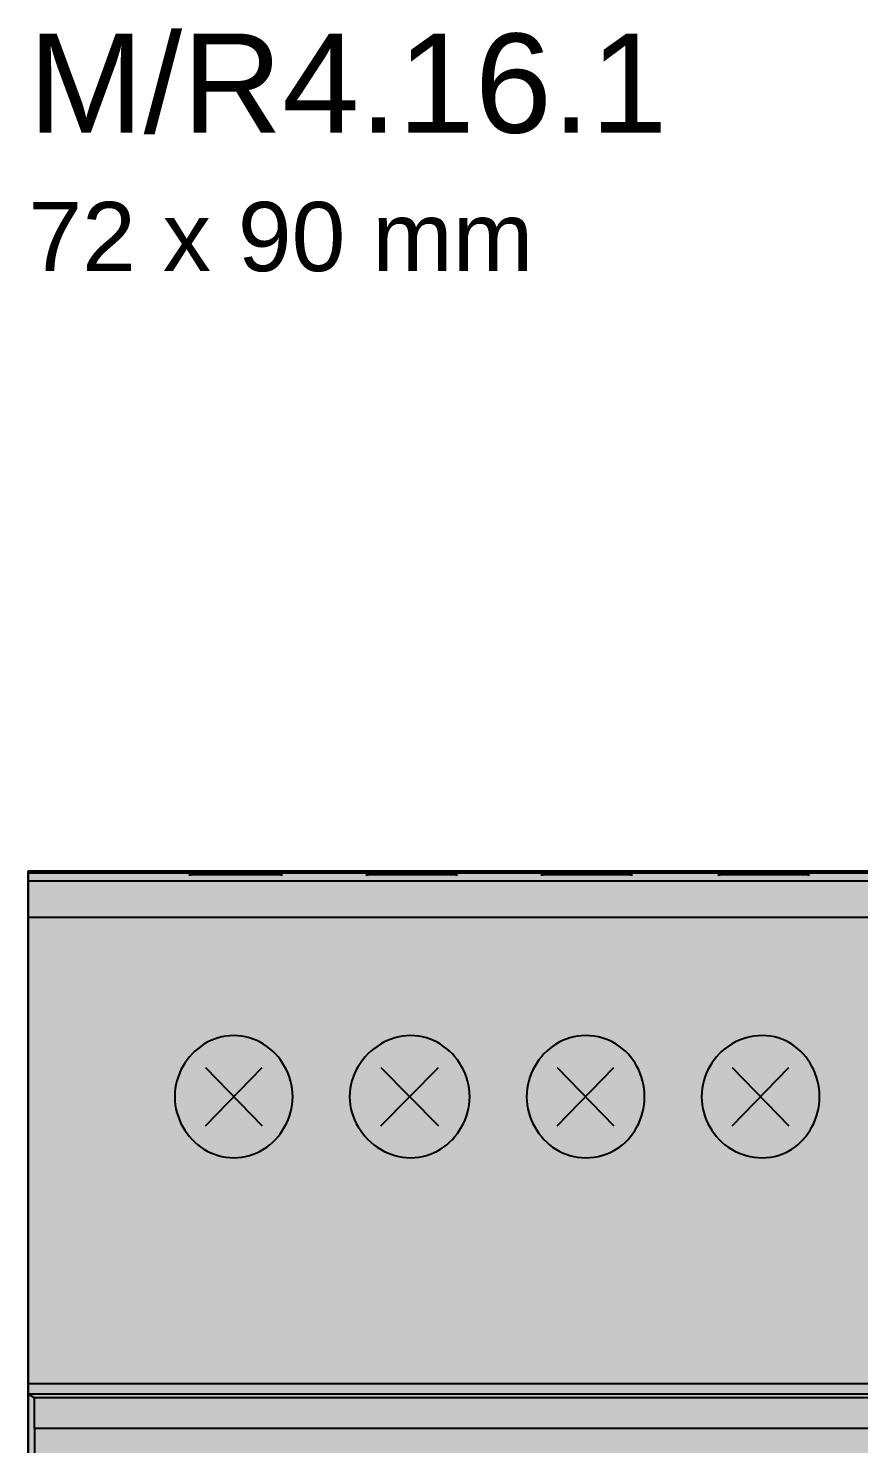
# Model space of a CAD drawing. Header units: millimetres. Extents: x 0 to 966, y -664 to 90.
# Drawn here: x 250 to 286, y -194.8 to -133.5 of the extents above; entities that cross this region are included whole.
import ezdxf

# ---------------------------------------------------------------- set-up
doc = ezdxf.new("R2010")
doc.units = ezdxf.units.MM
for name, color, linetype in [('HDL_BODY', 7, 'Continuous'), ('HDL_COLOUR', 7, 'Continuous'), ('HDL_DETAIL', 7, 'Continuous'), ('HDL_PRINT', 7, 'Continuous')]:
    doc.layers.add(name, color=color, linetype=linetype)
doc.styles.add('HDL_ARIAL', font='arial.ttf')

# ---------------------------------------------------------------- blocks, each defined once
blk = doc.blocks.new('M_R8.10.1_FRONT')
at = {"layer": 'HDL_BODY', "true_color": 0x202126}
blk.add_hatch(color=250, dxfattribs=at).paths.add_polyline_path([(0, 0), (144, 0), (144, 90), (0, 90)])
at = {"layer": 'HDL_BODY', "true_color": 0x2a2a30}
blk.add_hatch(color=250, dxfattribs=at).paths.add_polyline_path([(0.4, 20.52), (143.6, 20.52), (143.6, 68.31), (0.4, 68.31)])
at = {"layer": 'HDL_COLOUR', "true_color": 0x1a332c}
for points in [[(11.463, 80.207), (11.457, 80.383), (11.44, 80.556), (11.411, 80.726), (11.372, 80.894), (11.322, 81.057), (11.262, 81.217), (11.192, 81.371), (11.114, 81.521), (11.026, 81.665), (10.93, 81.804), (10.826, 81.936), (10.714, 82.06), (10.594, 82.178), (10.468, 82.288), (10.335, 82.389), (10.196, 82.482), (10.051, 82.566), (9.901, 82.64), (9.745, 82.704), (9.585, 82.757), (9.421, 82.799), (9.252, 82.83), (9.081, 82.849), (8.906, 82.855), (8.731, 82.849), (8.559, 82.83), (8.391, 82.799), (8.226, 82.757), (8.066, 82.704), (7.911, 82.64), (7.761, 82.566), (7.616, 82.482), (7.477, 82.389), (7.344, 82.288), (7.217, 82.178), (7.098, 82.06), (6.986, 81.936), (6.882, 81.804), (6.786, 81.665), (6.698, 81.521), (6.619, 81.371), (6.55, 81.217), (6.49, 81.057), (6.44, 80.894), (6.401, 80.726), (6.372, 80.556), (6.354, 80.383), (6.349, 80.207), (6.354, 80.032), (6.372, 79.859), (6.401, 79.688), (6.44, 79.521), (6.49, 79.358), (6.55, 79.198), (6.619, 79.043), (6.698, 78.894), (6.786, 78.749), (6.882, 78.611), (6.986, 78.479), (7.098, 78.354), (7.217, 78.237), (7.344, 78.127), (7.477, 78.026), (7.616, 77.933), (7.761, 77.849), (7.911, 77.775), (8.066, 77.711), (8.226, 77.658), (8.391, 77.616), (8.559, 77.585), (8.731, 77.566), (8.906, 77.56), (9.081, 77.566), (9.252, 77.585), (9.421, 77.616), (9.585, 77.658), (9.745, 77.711), (9.901, 77.775), (10.051, 77.849), (10.196, 77.933), (10.335, 78.026), (10.468, 78.127), (10.594, 78.237), (10.714, 78.354), (10.826, 78.479), (10.93, 78.611), (11.026, 78.749), (11.114, 78.894), (11.192, 79.043), (11.262, 79.198), (11.322, 79.358), (11.372, 79.521), (11.411, 79.688), (11.44, 79.859), (11.457, 80.032), (11.463, 80.207)], [(19.135, 80.207), (19.129, 80.383), (19.112, 80.556), (19.083, 80.726), (19.044, 80.894), (18.994, 81.057), (18.934, 81.217), (18.864, 81.371), (18.786, 81.521), (18.698, 81.665), (18.602, 81.804), (18.497, 81.936), (18.385, 82.06), (18.266, 82.178), (18.14, 82.288), (18.007, 82.389), (17.868, 82.482), (17.723, 82.566), (17.572, 82.64), (17.417, 82.704), (17.257, 82.757), (17.093, 82.799), (16.924, 82.83), (16.753, 82.849), (16.578, 82.855), (16.402, 82.849), (16.229, 82.83), (16.059, 82.799), (15.892, 82.757), (15.728, 82.704), (15.569, 82.64), (15.414, 82.566), (15.265, 82.482), (15.12, 82.389), (14.982, 82.288), (14.851, 82.178), (14.726, 82.06), (14.608, 81.936), (14.499, 81.804), (14.397, 81.665), (14.304, 81.521), (14.221, 81.371), (14.147, 81.217), (14.083, 81.057), (14.03, 80.894), (13.988, 80.726), (13.957, 80.556), (13.938, 80.383), (13.932, 80.207), (13.938, 80.032), (13.957, 79.859), (13.988, 79.688), (14.03, 79.521), (14.083, 79.358), (14.147, 79.198), (14.221, 79.043), (14.304, 78.894), (14.397, 78.749), (14.499, 78.611), (14.608, 78.479), (14.726, 78.354), (14.851, 78.237), (14.982, 78.127), (15.12, 78.026), (15.265, 77.933), (15.414, 77.849), (15.569, 77.775), (15.728, 77.711), (15.892, 77.658), (16.059, 77.616), (16.229, 77.585), (16.402, 77.566), (16.578, 77.56), (16.753, 77.566), (16.924, 77.585), (17.093, 77.616), (17.257, 77.658), (17.417, 77.711), (17.572, 77.775), (17.723, 77.849), (17.868, 77.933), (18.007, 78.026), (18.14, 78.127), (18.266, 78.237), (18.385, 78.354), (18.497, 78.479), (18.602, 78.611), (18.698, 78.749), (18.786, 78.894), (18.864, 79.043), (18.934, 79.198), (18.994, 79.358), (19.044, 79.521), (19.083, 79.688), (19.112, 79.859), (19.129, 80.032), (19.135, 80.207)], [(26.719, 80.207), (26.713, 80.383), (26.697, 80.556), (26.67, 80.726), (26.633, 80.894), (26.586, 81.057), (26.53, 81.217), (26.464, 81.371), (26.389, 81.521), (26.305, 81.665), (26.212, 81.804), (26.111, 81.936), (26.002, 82.06), (25.885, 82.178), (25.761, 82.288), (25.629, 82.389), (25.49, 82.482), (25.345, 82.566), (25.193, 82.64), (25.035, 82.704), (24.871, 82.757), (24.701, 82.799), (24.526, 82.83), (24.346, 82.849), (24.161, 82.855), (23.986, 82.849), (23.814, 82.83), (23.646, 82.799), (23.482, 82.757), (23.322, 82.704), (23.166, 82.64), (23.016, 82.566), (22.871, 82.482), (22.732, 82.389), (22.599, 82.288), (22.473, 82.178), (22.354, 82.06), (22.242, 81.936), (22.137, 81.804), (22.041, 81.665), (21.954, 81.521), (21.875, 81.371), (21.805, 81.217), (21.745, 81.057), (21.695, 80.894), (21.656, 80.726), (21.627, 80.556), (21.61, 80.383), (21.604, 80.207), (21.61, 80.032), (21.627, 79.859), (21.656, 79.688), (21.695, 79.521), (21.745, 79.358), (21.805, 79.198), (21.875, 79.043), (21.954, 78.894), (22.041, 78.749), (22.137, 78.611), (22.242, 78.479), (22.354, 78.354), (22.473, 78.237), (22.599, 78.127), (22.732, 78.026), (22.871, 77.933), (23.016, 77.849), (23.166, 77.775), (23.322, 77.711), (23.482, 77.658), (23.646, 77.616), (23.814, 77.585), (23.986, 77.566), (24.161, 77.56), (24.346, 77.566), (24.526, 77.585), (24.701, 77.616), (24.871, 77.658), (25.035, 77.711), (25.193, 77.775), (25.345, 77.849), (25.49, 77.933), (25.629, 78.026), (25.761, 78.127), (25.885, 78.237), (26.002, 78.354), (26.111, 78.479), (26.212, 78.611), (26.305, 78.749), (26.389, 78.894), (26.464, 79.043), (26.53, 79.198), (26.586, 79.358), (26.633, 79.521), (26.67, 79.688), (26.697, 79.859), (26.713, 80.032), (26.719, 80.207)], [(34.301, 80.207), (34.296, 80.383), (34.28, 80.556), (34.253, 80.726), (34.216, 80.894), (34.17, 81.057), (34.114, 81.217), (34.049, 81.371), (33.975, 81.521), (33.893, 81.665), (33.802, 81.804), (33.703, 81.936), (33.597, 82.06), (33.483, 82.178), (33.362, 82.288), (33.235, 82.389), (33.101, 82.482), (32.961, 82.566), (32.815, 82.64), (32.663, 82.704), (32.507, 82.757), (32.345, 82.799), (32.179, 82.83), (32.008, 82.849), (31.834, 82.855), (31.648, 82.849), (31.467, 82.83), (31.29, 82.799), (31.117, 82.757), (30.95, 82.704), (30.788, 82.64), (30.632, 82.566), (30.481, 82.482), (30.338, 82.389), (30.201, 82.288), (30.071, 82.178), (29.949, 82.06), (29.834, 81.936), (29.728, 81.804), (29.63, 81.665), (29.541, 81.521), (29.461, 81.371), (29.391, 81.217), (29.33, 81.057), (29.28, 80.894), (29.24, 80.726), (29.212, 80.556), (29.194, 80.383), (29.188, 80.207), (29.194, 80.032), (29.212, 79.859), (29.24, 79.688), (29.28, 79.521), (29.33, 79.358), (29.391, 79.198), (29.461, 79.043), (29.541, 78.894), (29.63, 78.749), (29.728, 78.611), (29.834, 78.479), (29.949, 78.354), (30.071, 78.237), (30.201, 78.127), (30.338, 78.026), (30.481, 77.933), (30.632, 77.849), (30.788, 77.775), (30.95, 77.711), (31.117, 77.658), (31.29, 77.616), (31.467, 77.585), (31.648, 77.566), (31.834, 77.56), (32.008, 77.566), (32.179, 77.585), (32.345, 77.616), (32.507, 77.658), (32.663, 77.711), (32.815, 77.775), (32.961, 77.849), (33.101, 77.933), (33.235, 78.026), (33.362, 78.127), (33.483, 78.237), (33.597, 78.354), (33.703, 78.479), (33.802, 78.611), (33.893, 78.749), (33.975, 78.894), (34.049, 79.043), (34.114, 79.198), (34.17, 79.358), (34.216, 79.521), (34.253, 79.688), (34.28, 79.859), (34.296, 80.032), (34.301, 80.207)]]:
    blk.add_hatch(color=250, dxfattribs=at).paths.add_polyline_path(points)
at = {"layer": 'HDL_COLOUR', "true_color": 0x9ea4a8}
for points in [[(10.696, 80.207), (10.681, 80.449), (10.635, 80.687), (10.56, 80.917), (10.456, 81.134), (10.326, 81.336), (10.172, 81.518), (9.996, 81.678), (9.801, 81.812), (9.591, 81.92), (9.369, 81.997), (9.139, 82.045), (8.906, 82.061), (8.672, 82.045), (8.443, 81.997), (8.221, 81.92), (8.011, 81.812), (7.816, 81.678), (7.64, 81.518), (7.486, 81.336), (7.356, 81.134), (7.252, 80.917), (7.177, 80.687), (7.131, 80.449), (7.116, 80.207), (7.131, 79.966), (7.177, 79.728), (7.252, 79.498), (7.356, 79.281), (7.486, 79.079), (7.64, 78.897), (7.816, 78.737), (8.011, 78.603), (8.221, 78.495), (8.443, 78.417), (8.672, 78.37), (8.906, 78.354), (9.139, 78.37), (9.369, 78.417), (9.591, 78.495), (9.801, 78.603), (9.996, 78.737), (10.172, 78.897), (10.326, 79.079), (10.456, 79.281), (10.56, 79.498), (10.635, 79.728), (10.681, 79.966)], [(18.355, 80.207), (18.339, 80.449), (18.293, 80.687), (18.216, 80.917), (18.111, 81.134), (17.978, 81.336), (17.821, 81.518), (17.642, 81.678), (17.444, 81.812), (17.23, 81.92), (17.005, 81.997), (16.771, 82.045), (16.534, 82.061), (16.296, 82.045), (16.062, 81.997), (15.837, 81.92), (15.623, 81.812), (15.425, 81.678), (15.246, 81.518), (15.089, 81.336), (14.957, 81.134), (14.851, 80.917), (14.775, 80.687), (14.728, 80.449), (14.713, 80.207), (14.728, 79.966), (14.775, 79.728), (14.851, 79.498), (14.957, 79.281), (15.089, 79.079), (15.246, 78.897), (15.425, 78.737), (15.623, 78.603), (15.837, 78.495), (16.062, 78.417), (16.296, 78.37), (16.534, 78.354), (16.771, 78.37), (17.005, 78.417), (17.23, 78.495), (17.444, 78.603), (17.642, 78.737), (17.821, 78.897), (17.978, 79.079), (18.111, 79.281), (18.216, 79.498), (18.293, 79.728), (18.339, 79.966)], [(25.951, 80.207), (25.936, 80.449), (25.89, 80.687), (25.815, 80.917), (25.712, 81.134), (25.581, 81.336), (25.427, 81.518), (25.251, 81.678), (25.056, 81.812), (24.846, 81.92), (24.625, 81.997), (24.395, 82.045), (24.161, 82.061), (23.928, 82.045), (23.698, 81.997), (23.476, 81.92), (23.266, 81.812), (23.072, 81.678), (22.896, 81.518), (22.741, 81.336), (22.611, 81.134), (22.507, 80.917), (22.432, 80.687), (22.387, 80.449), (22.371, 80.207), (22.387, 79.966), (22.432, 79.728), (22.507, 79.498), (22.611, 79.281), (22.741, 79.079), (22.896, 78.897), (23.072, 78.737), (23.266, 78.603), (23.476, 78.495), (23.698, 78.417), (23.928, 78.37), (24.161, 78.354), (24.395, 78.37), (24.625, 78.417), (24.846, 78.495), (25.056, 78.603), (25.251, 78.737), (25.427, 78.897), (25.581, 79.079), (25.712, 79.281), (25.815, 79.498), (25.89, 79.728), (25.936, 79.966)], [(33.534, 80.207), (33.519, 80.449), (33.473, 80.687), (33.398, 80.917), (33.295, 81.134), (33.164, 81.336), (33.01, 81.518), (32.834, 81.678), (32.639, 81.812), (32.43, 81.92), (32.208, 81.997), (31.978, 82.045), (31.745, 82.061), (31.511, 82.045), (31.282, 81.997), (31.06, 81.92), (30.85, 81.812), (30.655, 81.678), (30.479, 81.518), (30.325, 81.336), (30.195, 81.134), (30.091, 80.917), (30.016, 80.687), (29.97, 80.449), (29.955, 80.207), (29.97, 79.966), (30.016, 79.728), (30.091, 79.498), (30.195, 79.281), (30.325, 79.079), (30.479, 78.897), (30.655, 78.737), (30.85, 78.603), (31.06, 78.495), (31.282, 78.417), (31.511, 78.37), (31.745, 78.354), (31.978, 78.37), (32.208, 78.417), (32.43, 78.495), (32.639, 78.603), (32.834, 78.737), (33.01, 78.897), (33.164, 79.079), (33.295, 79.281), (33.398, 79.498), (33.473, 79.728), (33.519, 79.966)]]:
    blk.add_hatch(color=253, dxfattribs=at).paths.add_polyline_path(points)
at = {"layer": 'HDL_PRINT', "true_color": 0xdee1e9}
for points in [[(13.492, 84.24), (10.846, 85.386), (10.934, 85.368), (8.906, 85.368), (9.126, 85.589), (9.126, 82.855), (8.685, 82.855), (8.685, 85.589), (8.906, 85.809), (10.934, 85.809), (11.021, 85.791), (13.667, 84.645), (13.492, 84.24)], [(14.197, 85.809), (16.578, 85.809), (16.798, 85.589), (16.798, 82.855), (16.357, 82.855), (16.357, 85.589), (16.578, 85.368), (14.197, 85.368), (14.197, 85.809)], [(28.75, 84.24), (26.016, 85.386), (26.101, 85.368), (24.161, 85.368), (24.382, 85.589), (24.382, 82.855), (23.941, 82.855), (23.941, 85.589), (24.161, 85.809), (26.101, 85.809), (26.186, 85.791), (28.92, 84.645), (28.75, 84.24)], [(29.453, 85.809), (31.834, 85.809), (32.054, 85.589), (32.054, 82.855), (31.614, 82.855), (31.614, 85.589), (31.834, 85.368), (29.453, 85.368), (29.453, 85.809)], [(23.544, 75.178), (23.808, 75.178), (23.897, 75.088), (23.941, 75.051), (23.982, 75.025), (24.018, 75.01), (24.047, 75.002), (24.066, 74.999), (24.073, 74.999), (24.111, 74.999), (24.149, 75.001), (24.186, 75.006), (24.224, 75.016), (24.262, 75.032), (24.3, 75.055), (24.338, 75.088), (24.344, 75.126), (24.36, 75.154), (24.382, 75.177), (24.403, 75.2), (24.419, 75.227), (24.426, 75.264), (24.421, 75.302), (24.408, 75.341), (24.391, 75.379), (24.372, 75.417), (24.355, 75.454), (24.343, 75.492), (24.338, 75.529), (24.294, 75.536), (24.253, 75.552), (24.216, 75.574), (24.187, 75.595), (24.168, 75.612), (24.161, 75.618), (24.118, 75.618), (24.076, 75.615), (24.04, 75.607), (24.011, 75.592), (23.992, 75.567), (23.985, 75.529), (23.985, 75.883), (24.023, 75.884), (24.06, 75.885), (24.098, 75.89), (24.136, 75.9), (24.174, 75.915), (24.212, 75.938), (24.25, 75.97), (24.256, 75.977), (24.272, 75.996), (24.294, 76.026), (24.315, 76.062), (24.331, 76.104), (24.338, 76.148), (24.337, 76.191), (24.334, 76.232), (24.327, 76.269), (24.312, 76.298), (24.287, 76.317), (24.25, 76.324), (24.243, 76.362), (24.223, 76.387), (24.194, 76.402), (24.158, 76.41), (24.117, 76.413), (24.073, 76.414), (24.036, 76.407), (24.008, 76.39), (23.985, 76.369), (23.962, 76.347), (23.934, 76.331), (23.897, 76.324), (23.89, 76.286), (23.874, 76.258), (23.853, 76.235), (23.831, 76.213), (23.815, 76.185), (23.808, 76.148), (23.544, 76.148), (23.549, 76.219), (23.561, 76.28), (23.579, 76.333), (23.598, 76.381), (23.615, 76.423), (23.627, 76.462), (23.632, 76.5), (23.67, 76.538), (23.698, 76.566), (23.72, 76.589), (23.743, 76.611), (23.771, 76.639), (23.808, 76.676), (23.846, 76.681), (23.884, 76.693), (23.922, 76.711), (23.96, 76.73), (23.998, 76.747), (24.035, 76.76), (24.073, 76.765), (24.155, 76.762), (24.226, 76.752), (24.289, 76.735), (24.345, 76.712), (24.396, 76.683), (24.445, 76.647), (24.495, 76.604), (24.546, 76.555), (24.602, 76.5), (24.635, 76.462), (24.658, 76.423), (24.674, 76.381), (24.683, 76.333), (24.688, 76.28), (24.69, 76.219), (24.69, 76.148), (24.687, 76.092), (24.677, 76.041), (24.661, 75.994), (24.638, 75.949), (24.609, 75.905), (24.573, 75.86), (24.53, 75.814), (24.481, 75.763), (24.426, 75.708), (24.464, 75.703), (24.501, 75.688), (24.539, 75.666), (24.577, 75.637), (24.615, 75.604), (24.653, 75.567), (24.69, 75.529), (24.723, 75.492), (24.746, 75.454), (24.762, 75.417), (24.771, 75.379), (24.776, 75.341), (24.778, 75.302), (24.778, 75.264), (24.778, 75.232), (24.776, 75.194), (24.772, 75.15), (24.763, 75.103), (24.748, 75.051), (24.726, 74.996), (24.696, 74.94), (24.655, 74.882), (24.602, 74.823), (24.57, 74.795), (24.53, 74.766), (24.485, 74.739), (24.432, 74.714), (24.374, 74.692), (24.308, 74.674), (24.236, 74.66), (24.158, 74.651), (24.073, 74.648), (24.011, 74.652), (23.956, 74.663), (23.907, 74.68), (23.864, 74.703), (23.824, 74.73), (23.788, 74.759), (23.754, 74.791), (23.72, 74.823), (23.688, 74.861), (23.656, 74.904), (23.626, 74.951), (23.599, 75), (23.577, 75.05), (23.559, 75.097), (23.548, 75.14), (23.544, 75.178)], [(9.347, 74.648), (8.906, 74.648), (8.906, 76.148), (8.873, 76.092), (8.835, 76.042), (8.791, 75.997), (8.744, 75.957), (8.692, 75.92), (8.638, 75.886), (8.581, 75.854), (8.524, 75.824), (8.465, 75.794), (8.465, 76.148), (8.502, 76.177), (8.545, 76.201), (8.592, 76.223), (8.641, 76.246), (8.691, 76.274), (8.738, 76.309), (8.781, 76.354), (8.818, 76.414), (8.85, 76.451), (8.876, 76.488), (8.896, 76.526), (8.915, 76.563), (8.936, 76.601), (8.961, 76.638), (8.994, 76.676), (9.347, 76.676), (9.347, 74.648)], [(11.816, 75.088), (12.786, 76.676), (13.579, 75.088), (11.816, 75.088)], [(17.283, 75.088), (17.283, 74.648), (15.872, 74.648), (15.872, 74.713), (15.874, 74.778), (15.877, 74.841), (15.883, 74.9), (15.894, 74.956), (15.909, 75.007), (15.931, 75.051), (15.96, 75.088), (15.993, 75.118), (16.031, 75.149), (16.075, 75.183), (16.122, 75.222), (16.174, 75.266), (16.228, 75.317), (16.285, 75.377), (16.343, 75.447), (16.401, 75.529), (16.46, 75.585), (16.517, 75.636), (16.571, 75.681), (16.621, 75.721), (16.665, 75.758), (16.702, 75.792), (16.73, 75.823), (16.748, 75.854), (16.754, 75.883), (16.791, 75.92), (16.816, 75.948), (16.831, 75.97), (16.839, 75.993), (16.842, 76.021), (16.842, 76.059), (16.842, 76.097), (16.84, 76.135), (16.835, 76.173), (16.826, 76.21), (16.81, 76.248), (16.787, 76.286), (16.754, 76.324), (16.747, 76.331), (16.728, 76.347), (16.699, 76.369), (16.663, 76.39), (16.621, 76.407), (16.578, 76.414), (16.534, 76.407), (16.493, 76.39), (16.456, 76.369), (16.427, 76.347), (16.408, 76.331), (16.401, 76.324), (16.369, 76.286), (16.345, 76.248), (16.329, 76.21), (16.32, 76.173), (16.315, 76.135), (16.313, 76.097), (16.313, 76.059), (15.872, 76.059), (15.875, 76.136), (15.883, 76.207), (15.896, 76.274), (15.915, 76.335), (15.938, 76.39), (15.967, 76.44), (16.002, 76.485), (16.041, 76.525), (16.086, 76.56), (16.137, 76.589), (16.174, 76.618), (16.218, 76.639), (16.268, 76.654), (16.324, 76.665), (16.384, 76.671), (16.447, 76.674), (16.512, 76.675), (16.578, 76.676), (16.636, 76.675), (16.695, 76.674), (16.754, 76.669), (16.813, 76.66), (16.872, 76.645), (16.93, 76.624), (16.989, 76.593), (17.048, 76.552), (17.107, 76.5), (17.14, 76.467), (17.171, 76.433), (17.201, 76.397), (17.228, 76.358), (17.25, 76.314), (17.268, 76.265), (17.279, 76.21), (17.283, 76.148), (17.278, 76.11), (17.265, 76.072), (17.248, 76.034), (17.23, 75.996), (17.212, 75.958), (17.2, 75.921), (17.195, 75.883), (17.19, 75.845), (17.175, 75.807), (17.153, 75.77), (17.125, 75.732), (17.092, 75.694), (17.056, 75.657), (17.018, 75.618), (17.014, 75.585), (17.002, 75.552), (16.981, 75.519), (16.952, 75.486), (16.915, 75.453), (16.87, 75.42), (16.816, 75.387), (16.754, 75.353), (16.716, 75.288), (16.678, 75.242), (16.641, 75.21), (16.603, 75.191), (16.565, 75.182), (16.527, 75.178), (16.49, 75.178), (16.489, 75.168), (16.484, 75.146), (16.47, 75.12), (16.444, 75.098), (16.401, 75.088), (17.283, 75.088)], [(27.071, 75.088), (27.953, 76.676), (28.835, 75.088), (27.071, 75.088)]]:
    blk.add_hatch(color=254, dxfattribs=at).paths.add_polyline_path(points)
h = blk.add_hatch(color=254, dxfattribs=at)
h.paths.add_polyline_path([(31.92, 74.648), (31.92, 75.088), (31.039, 75.088), (31.039, 75.353), (31.92, 76.676), (32.185, 76.676), (32.185, 75.353), (32.45, 75.353), (32.45, 75.088), (32.185, 75.088), (32.185, 74.648), (31.92, 74.648)])
h.paths.add_polyline_path([(31.92, 75.353), (31.92, 76.059), (31.394, 75.353), (31.92, 75.353)])
h = blk.add_hatch(color=254, dxfattribs=at)
h.paths.add_polyline_path([(13.844, 72), (13.315, 72), (13.138, 72.53), (12.257, 72.53), (12.08, 72), (11.551, 72), (12.521, 74.293), (12.962, 74.293), (13.844, 72)])
h.paths.add_polyline_path([(13.05, 72.971), (12.698, 73.677), (12.433, 72.971), (13.05, 72.971)])
h = blk.add_hatch(color=254, dxfattribs=at)
h.paths.add_polyline_path([(26.983, 74.293), (27.953, 74.293), (27.996, 74.293), (28.046, 74.291), (28.101, 74.286), (28.158, 74.277), (28.213, 74.262), (28.263, 74.239), (28.306, 74.207), (28.344, 74.207), (28.381, 74.205), (28.419, 74.2), (28.457, 74.19), (28.495, 74.174), (28.533, 74.151), (28.57, 74.118), (28.747, 73.942), (28.752, 73.904), (28.764, 73.866), (28.781, 73.828), (28.8, 73.79), (28.817, 73.753), (28.83, 73.715), (28.835, 73.677), (28.83, 73.639), (28.815, 73.601), (28.793, 73.563), (28.765, 73.525), (28.732, 73.488), (28.696, 73.45), (28.659, 73.412), (28.654, 73.346), (28.639, 73.298), (28.617, 73.262), (28.589, 73.233), (28.556, 73.208), (28.52, 73.18), (28.482, 73.147), (28.525, 73.142), (28.575, 73.13), (28.63, 73.113), (28.687, 73.094), (28.742, 73.077), (28.792, 73.065), (28.835, 73.06), (28.84, 73.017), (28.852, 72.967), (28.87, 72.911), (28.888, 72.855), (28.906, 72.8), (28.918, 72.749), (28.923, 72.706), (28.923, 72.636), (28.921, 72.575), (28.916, 72.521), (28.907, 72.474), (28.891, 72.431), (28.868, 72.392), (28.835, 72.355), (28.802, 72.316), (28.777, 72.278), (28.756, 72.24), (28.737, 72.202), (28.717, 72.164), (28.692, 72.127), (28.659, 72.09), (28.616, 72.085), (28.566, 72.072), (28.511, 72.054), (28.454, 72.035), (28.399, 72.018), (28.348, 72.005), (28.306, 72), (27.777, 72), (26.983, 72), (26.983, 74.293)])
h.paths.add_polyline_path([(27.512, 73.852), (27.512, 73.325), (27.777, 73.325), (28.041, 73.325), (28.085, 73.332), (28.126, 73.348), (28.163, 73.369), (28.192, 73.389), (28.211, 73.405), (28.218, 73.412), (28.255, 73.45), (28.28, 73.478), (28.295, 73.501), (28.302, 73.523), (28.305, 73.551), (28.306, 73.587), (28.306, 73.766), (28.262, 73.802), (28.221, 73.827), (28.185, 73.842), (28.156, 73.849), (28.136, 73.852), (28.13, 73.852), (27.777, 73.852), (27.512, 73.852)])
h.paths.add_polyline_path([(27.512, 73.06), (27.512, 72.355), (27.953, 72.355), (27.991, 72.359), (28.029, 72.372), (28.066, 72.389), (28.104, 72.407), (28.142, 72.424), (28.18, 72.436), (28.218, 72.441), (28.227, 72.442), (28.249, 72.447), (28.275, 72.46), (28.297, 72.487), (28.306, 72.53), (28.343, 72.537), (28.368, 72.556), (28.383, 72.585), (28.391, 72.621), (28.394, 72.662), (28.394, 72.706), (28.394, 72.882), (28.356, 72.919), (28.329, 72.945), (28.306, 72.96), (28.283, 72.968), (28.255, 72.971), (28.218, 72.971), (28.18, 72.976), (28.14, 72.989), (28.097, 73.006), (28.05, 73.025), (27.997, 73.043), (27.935, 73.055), (27.865, 73.06), (27.512, 73.06)])
at = {"layer": 'HDL_DETAIL', "color": 251, "true_color": 0x52555c}
for points in [[(0, 90), (144, 90), (144, 0), (0, 0), (0, 90)], [(11.463, 80.207), (11.457, 80.383), (11.44, 80.556), (11.411, 80.726), (11.372, 80.894), (11.322, 81.057), (11.262, 81.217), (11.192, 81.371), (11.114, 81.521), (11.026, 81.665), (10.93, 81.804), (10.826, 81.936), (10.714, 82.06), (10.594, 82.178), (10.468, 82.288), (10.335, 82.389), (10.196, 82.482), (10.051, 82.566), (9.901, 82.64), (9.745, 82.704), (9.585, 82.757), (9.421, 82.799), (9.252, 82.83), (9.081, 82.849), (8.906, 82.855), (8.731, 82.849), (8.559, 82.83), (8.391, 82.799), (8.226, 82.757), (8.066, 82.704), (7.911, 82.64), (7.761, 82.566), (7.616, 82.482), (7.477, 82.389), (7.344, 82.288), (7.217, 82.178), (7.098, 82.06), (6.986, 81.936), (6.882, 81.804), (6.786, 81.665), (6.698, 81.521), (6.619, 81.371), (6.55, 81.217), (6.49, 81.057), (6.44, 80.894), (6.401, 80.726), (6.372, 80.556), (6.354, 80.383), (6.349, 80.207), (6.354, 80.032), (6.372, 79.859), (6.401, 79.688), (6.44, 79.521), (6.49, 79.358), (6.55, 79.198), (6.619, 79.043), (6.698, 78.894), (6.786, 78.749), (6.882, 78.611), (6.986, 78.479), (7.098, 78.354), (7.217, 78.237), (7.344, 78.127), (7.477, 78.026), (7.616, 77.933), (7.761, 77.849), (7.911, 77.775), (8.066, 77.711), (8.226, 77.658), (8.391, 77.616), (8.559, 77.585), (8.731, 77.566), (8.906, 77.56), (9.081, 77.566), (9.252, 77.585), (9.421, 77.616), (9.585, 77.658), (9.745, 77.711), (9.901, 77.775), (10.051, 77.849), (10.196, 77.933), (10.335, 78.026), (10.468, 78.127), (10.594, 78.237), (10.714, 78.354), (10.826, 78.479), (10.93, 78.611), (11.026, 78.749), (11.114, 78.894), (11.192, 79.043), (11.262, 79.198), (11.322, 79.358), (11.372, 79.521), (11.411, 79.688), (11.44, 79.859), (11.457, 80.032), (11.463, 80.207)], [(19.135, 80.207), (19.129, 80.383), (19.112, 80.556), (19.083, 80.726), (19.044, 80.894), (18.994, 81.057), (18.934, 81.217), (18.864, 81.371), (18.786, 81.521), (18.698, 81.665), (18.602, 81.804), (18.497, 81.936), (18.385, 82.06), (18.266, 82.178), (18.14, 82.288), (18.007, 82.389), (17.868, 82.482), (17.723, 82.566), (17.572, 82.64), (17.417, 82.704), (17.257, 82.757), (17.093, 82.799), (16.924, 82.83), (16.753, 82.849), (16.578, 82.855), (16.402, 82.849), (16.229, 82.83), (16.059, 82.799), (15.892, 82.757), (15.728, 82.704), (15.569, 82.64), (15.414, 82.566), (15.265, 82.482), (15.12, 82.389), (14.982, 82.288), (14.851, 82.178), (14.726, 82.06), (14.608, 81.936), (14.499, 81.804), (14.397, 81.665), (14.304, 81.521), (14.221, 81.371), (14.147, 81.217), (14.083, 81.057), (14.03, 80.894), (13.988, 80.726), (13.957, 80.556), (13.938, 80.383), (13.932, 80.207), (13.938, 80.032), (13.957, 79.859), (13.988, 79.688), (14.03, 79.521), (14.083, 79.358), (14.147, 79.198), (14.221, 79.043), (14.304, 78.894), (14.397, 78.749), (14.499, 78.611), (14.608, 78.479), (14.726, 78.354), (14.851, 78.237), (14.982, 78.127), (15.12, 78.026), (15.265, 77.933), (15.414, 77.849), (15.569, 77.775), (15.728, 77.711), (15.892, 77.658), (16.059, 77.616), (16.229, 77.585), (16.402, 77.566), (16.578, 77.56), (16.753, 77.566), (16.924, 77.585), (17.093, 77.616), (17.257, 77.658), (17.417, 77.711), (17.572, 77.775), (17.723, 77.849), (17.868, 77.933), (18.007, 78.026), (18.14, 78.127), (18.266, 78.237), (18.385, 78.354), (18.497, 78.479), (18.602, 78.611), (18.698, 78.749), (18.786, 78.894), (18.864, 79.043), (18.934, 79.198), (18.994, 79.358), (19.044, 79.521), (19.083, 79.688), (19.112, 79.859), (19.129, 80.032), (19.135, 80.207)], [(26.719, 80.207), (26.713, 80.383), (26.697, 80.556), (26.67, 80.726), (26.633, 80.894), (26.586, 81.057), (26.53, 81.217), (26.464, 81.371), (26.389, 81.521), (26.305, 81.665), (26.212, 81.804), (26.111, 81.936), (26.002, 82.06), (25.885, 82.178), (25.761, 82.288), (25.629, 82.389), (25.49, 82.482), (25.345, 82.566), (25.193, 82.64), (25.035, 82.704), (24.871, 82.757), (24.701, 82.799), (24.526, 82.83), (24.346, 82.849), (24.161, 82.855), (23.986, 82.849), (23.814, 82.83), (23.646, 82.799), (23.482, 82.757), (23.322, 82.704), (23.166, 82.64), (23.016, 82.566), (22.871, 82.482), (22.732, 82.389), (22.599, 82.288), (22.473, 82.178), (22.354, 82.06), (22.242, 81.936), (22.137, 81.804), (22.041, 81.665), (21.954, 81.521), (21.875, 81.371), (21.805, 81.217), (21.745, 81.057), (21.695, 80.894), (21.656, 80.726), (21.627, 80.556), (21.61, 80.383), (21.604, 80.207), (21.61, 80.032), (21.627, 79.859), (21.656, 79.688), (21.695, 79.521), (21.745, 79.358), (21.805, 79.198), (21.875, 79.043), (21.954, 78.894), (22.041, 78.749), (22.137, 78.611), (22.242, 78.479), (22.354, 78.354), (22.473, 78.237), (22.599, 78.127), (22.732, 78.026), (22.871, 77.933), (23.016, 77.849), (23.166, 77.775), (23.322, 77.711), (23.482, 77.658), (23.646, 77.616), (23.814, 77.585), (23.986, 77.566), (24.161, 77.56), (24.346, 77.566), (24.526, 77.585), (24.701, 77.616), (24.871, 77.658), (25.035, 77.711), (25.193, 77.775), (25.345, 77.849), (25.49, 77.933), (25.629, 78.026), (25.761, 78.127), (25.885, 78.237), (26.002, 78.354), (26.111, 78.479), (26.212, 78.611), (26.305, 78.749), (26.389, 78.894), (26.464, 79.043), (26.53, 79.198), (26.586, 79.358), (26.633, 79.521), (26.67, 79.688), (26.697, 79.859), (26.713, 80.032), (26.719, 80.207)], [(34.301, 80.207), (34.296, 80.383), (34.28, 80.556), (34.253, 80.726), (34.216, 80.894), (34.17, 81.057), (34.114, 81.217), (34.049, 81.371), (33.975, 81.521), (33.893, 81.665), (33.802, 81.804), (33.703, 81.936), (33.597, 82.06), (33.483, 82.178), (33.362, 82.288), (33.235, 82.389), (33.101, 82.482), (32.961, 82.566), (32.815, 82.64), (32.663, 82.704), (32.507, 82.757), (32.345, 82.799), (32.179, 82.83), (32.008, 82.849), (31.834, 82.855), (31.648, 82.849), (31.467, 82.83), (31.29, 82.799), (31.117, 82.757), (30.95, 82.704), (30.788, 82.64), (30.632, 82.566), (30.481, 82.482), (30.338, 82.389), (30.201, 82.288), (30.071, 82.178), (29.949, 82.06), (29.834, 81.936), (29.728, 81.804), (29.63, 81.665), (29.541, 81.521), (29.461, 81.371), (29.391, 81.217), (29.33, 81.057), (29.28, 80.894), (29.24, 80.726), (29.212, 80.556), (29.194, 80.383), (29.188, 80.207), (29.194, 80.032), (29.212, 79.859), (29.24, 79.688), (29.28, 79.521), (29.33, 79.358), (29.391, 79.198), (29.461, 79.043), (29.541, 78.894), (29.63, 78.749), (29.728, 78.611), (29.834, 78.479), (29.949, 78.354), (30.071, 78.237), (30.201, 78.127), (30.338, 78.026), (30.481, 77.933), (30.632, 77.849), (30.788, 77.775), (30.95, 77.711), (31.117, 77.658), (31.29, 77.616), (31.467, 77.585), (31.648, 77.566), (31.834, 77.56), (32.008, 77.566), (32.179, 77.585), (32.345, 77.616), (32.507, 77.658), (32.663, 77.711), (32.815, 77.775), (32.961, 77.849), (33.101, 77.933), (33.235, 78.026), (33.362, 78.127), (33.483, 78.237), (33.597, 78.354), (33.703, 78.479), (33.802, 78.611), (33.893, 78.749), (33.975, 78.894), (34.049, 79.043), (34.114, 79.198), (34.17, 79.358), (34.216, 79.521), (34.253, 79.688), (34.28, 79.859), (34.296, 80.032), (34.301, 80.207)], [(0, 79.323), (0, 79.323)], [(0, 79.323), (0, 79.323)], [(0, 79.323), (0, 79.323)], [(0, 79.323), (0, 79.323)], [(0, 79.323), (0, 79.323)], [(0, 79.323), (0, 79.323)], [(0, 79.323), (0, 79.323)], [(0, 79.323), (0, 79.323)], [(0, 79.323), (0, 79.323)], [(0, 79.323), (0, 79.323)], [(0, 79.323), (0, 79.323)], [(0, 79.323), (0, 79.323)], [(0, 79.323), (0, 79.323)], [(0, 79.323), (0, 79.323)], [(0, 79.323), (0, 79.323)], [(0, 79.323), (0, 79.323)], [(0, 79.323), (0, 79.323)], [(0, 79.323), (0, 79.323)], [(0, 79.323), (0, 79.323)], [(0, 79.323), (0, 79.323)], [(0, 79.323), (0, 79.323)], [(0, 75.178), (0, 75.178)], [(0, 75.178), (0, 75.178)], [(0, 75.178), (0, 75.178)], [(0, 75.178), (0, 75.178)], [(0, 75.178), (0, 75.178)], [(0, 75.178), (0, 75.178)], [(0, 75.178), (0, 75.178)], [(0, 75.178), (0, 75.178)], [(0, 75.178), (0, 75.178)], [(0, 75.178), (0, 75.178)], [(0, 75.178), (0, 75.178)], [(0, 75.178), (0, 75.178)], [(0, 75.178), (0, 75.178)], [(0, 75.178), (0, 75.178)], [(0, 75.178), (0, 75.178)], [(0, 75.178), (0, 75.178)], [(0, 75.178), (0, 75.178)], [(0, 75.178), (0, 75.178)], [(0, 75.178), (0, 75.178)], [(0, 75.178), (0, 75.178)], [(0, 75.178), (0, 75.178)], [(0, 74.913), (0, 74.913)], [(0, 74.913), (0, 74.913)], [(0, 74.913), (0, 74.913)], [(0, 74.913), (0, 74.913)], [(0, 74.913), (0, 74.913)], [(0, 74.913), (0, 74.913)], [(0, 74.913), (0, 74.913)], [(0, 74.913), (0, 74.913)], [(0, 74.913), (0, 74.913)], [(0, 74.913), (0, 74.913)], [(0, 74.913), (0, 74.913)], [(0, 74.913), (0, 74.913)], [(0, 74.913), (0, 74.913)], [(0, 74.913), (0, 74.913)], [(0, 74.913), (0, 74.913)], [(0, 74.913), (0, 74.913)], [(0, 74.913), (0, 74.913)], [(0, 74.913), (0, 74.913)], [(0, 74.913), (0, 74.913)], [(0, 74.913), (0, 74.913)], [(0, 74.913), (0, 74.913)], [(0, 68.823), (0, 68.823)], [(0, 68.823), (0, 68.823)], [(0, 68.823), (0, 68.823)], [(0, 68.823), (0, 68.823)], [(0, 68.823), (0, 68.823)], [(0, 68.823), (0, 68.823)], [(0, 68.823), (0, 68.823)], [(0, 68.823), (0, 68.823)], [(0, 68.823), (0, 68.823)], [(0, 68.823), (0, 68.823)], [(0, 68.823), (0, 68.823)], [(0, 68.823), (0, 68.823)], [(0, 68.823), (0, 68.823)], [(0, 68.823), (0, 68.823)], [(0, 68.823), (0, 68.823)], [(0, 68.823), (0, 68.823)], [(0, 68.823), (0, 68.823)], [(0, 68.823), (0, 68.823)], [(0, 68.823), (0, 68.823)], [(0, 68.823), (0, 68.823)], [(0, 68.823), (0, 68.823)], [(0, 68.647), (0, 68.647)], [(0, 68.647), (0, 68.647)], [(0, 68.647), (0, 68.647)], [(0, 68.647), (0, 68.647)], [(0, 68.647), (0, 68.647)], [(0, 68.647), (0, 68.647)], [(0, 68.647), (0, 68.647)], [(0, 68.647), (0, 68.647)], [(0, 68.647), (0, 68.647)], [(0, 68.647), (0, 68.647)], [(0, 68.647), (0, 68.647)], [(0, 68.647), (0, 68.647)], [(0, 68.647), (0, 68.647)], [(0, 68.647), (0, 68.647)], [(0, 68.647), (0, 68.647)], [(0, 68.647), (0, 68.647)], [(0, 68.647), (0, 68.647)], [(0, 68.647), (0, 68.647)], [(0, 68.647), (0, 68.647)], [(0, 68.647), (0, 68.647)], [(0, 68.647), (0, 68.647)], [(0, 67.766), (144, 67.766), (144, 22.235), (0, 22.235), (0, 67.766)]]:
    blk.add_lwpolyline(points, close=True, dxfattribs=at)
for points in [[(0, 89.913), (0, 79.323)], [(0, 89.913), (0, 79.323)], [(0, 89.913), (0, 79.323)], [(0, 89.913), (0, 79.323)], [(0, 89.913), (0, 79.323)], [(0, 89.913), (0, 79.323)], [(0, 89.913), (0, 79.323)], [(0, 89.913), (0, 79.323)], [(0, 89.913), (0, 79.323)], [(0, 89.913), (0, 79.323)], [(0, 89.913), (0, 79.323)], [(0, 89.913), (0, 79.323)], [(0, 89.913), (0, 79.323)], [(0, 89.913), (0, 79.323)], [(0, 89.913), (0, 79.323)], [(0, 89.913), (0, 79.323)], [(0, 89.913), (0, 79.323)], [(0, 89.913), (0, 79.323)], [(0, 89.913), (0, 79.323)], [(0, 89.913), (0, 79.323)], [(0, 89.913), (0, 79.323)], [(0, 89.913), (65.253, 89.913)], [(0, 89.913), (65.253, 89.913)], [(0, 89.913), (65.253, 89.913)], [(0, 89.913), (65.253, 89.913)], [(0, 89.913), (65.253, 89.913)], [(0, 89.913), (65.253, 89.913)], [(0, 89.913), (65.253, 89.913)], [(0, 89.913), (65.253, 89.913)], [(0, 89.913), (65.253, 89.913)], [(0, 89.913), (65.253, 89.913)], [(0, 89.913), (65.253, 89.913)], [(0, 89.913), (65.253, 89.913)], [(0, 89.913), (65.253, 89.913)], [(0, 89.913), (65.253, 89.913)], [(0, 89.913), (65.253, 89.913)], [(0, 89.913), (65.253, 89.913)], [(0, 89.913), (65.253, 89.913)], [(0, 89.913), (65.253, 89.913)], [(0, 89.913), (65.253, 89.913)], [(0, 89.913), (65.253, 89.913)], [(0, 89.913), (65.253, 89.913)], [(0, 89.558), (0, 89.913)], [(0, 89.558), (0, 89.913)], [(0, 89.558), (0, 89.913)], [(0, 89.558), (0, 89.913)], [(0, 89.558), (0, 89.913)], [(0, 89.558), (0, 89.913)], [(0, 89.558), (0, 89.913)], [(0, 89.558), (0, 89.913)], [(0, 89.558), (0, 89.913)], [(0, 89.558), (0, 89.913)], [(0, 89.558), (0, 89.913)], [(0, 89.558), (0, 89.913)], [(0, 89.558), (0, 89.913)], [(0, 89.558), (0, 89.913)], [(0, 89.558), (0, 89.913)], [(0, 89.558), (0, 89.913)], [(0, 89.558), (0, 89.913)], [(0, 89.558), (0, 89.913)], [(0, 89.558), (0, 89.913)], [(0, 89.558), (0, 89.913)], [(0, 89.558), (0, 89.913)], [(6.966, 89.823), (7.054, 89.823)], [(11.022, 89.823), (10.934, 89.823), (10.581, 89.823), (6.966, 89.823)], [(7.054, 89.823), (7.318, 89.913), (7.759, 89.913), (10.581, 89.913), (10.934, 89.823), (11.022, 89.823)], [(14.637, 89.823), (14.726, 89.823)], [(18.606, 89.823), (18.517, 89.823), (18.165, 89.823), (14.637, 89.823)], [(14.726, 89.823), (14.99, 89.913), (15.343, 89.913), (18.165, 89.913), (18.517, 89.823), (18.606, 89.823)], [(22.221, 89.823), (22.309, 89.823)], [(26.189, 89.823), (26.101, 89.823), (25.837, 89.823), (22.221, 89.823)], [(22.309, 89.823), (22.574, 89.913), (23.015, 89.913), (25.837, 89.913), (26.101, 89.823), (26.189, 89.823)], [(29.894, 89.823), (29.98, 89.823)], [(33.861, 89.823), (33.774, 89.823), (33.42, 89.823), (29.894, 89.823)], [(29.98, 89.823), (30.158, 89.913), (30.599, 89.913), (33.42, 89.913), (33.774, 89.823), (33.861, 89.823)], [(0, 87.971), (0, 88.501), (0, 88.942), (0, 89.558)], [(143.297, 89.558), (0, 89.558)], [(143.297, 89.558), (0, 89.558)], [(143.297, 89.558), (0, 89.558)], [(143.297, 89.558), (0, 89.558)], [(143.297, 89.558), (0, 89.558)], [(143.297, 89.558), (0, 89.558)], [(143.297, 89.558), (0, 89.558)], [(143.297, 89.558), (0, 89.558)], [(143.297, 89.558), (0, 89.558)], [(143.297, 89.558), (0, 89.558)], [(143.297, 89.558), (0, 89.558)], [(143.297, 89.558), (0, 89.558)], [(143.297, 89.558), (0, 89.558)], [(143.297, 89.558), (0, 89.558)], [(143.297, 89.558), (0, 89.558)], [(143.297, 89.558), (0, 89.558)], [(143.297, 89.558), (0, 89.558)], [(143.297, 89.558), (0, 89.558)], [(143.297, 89.558), (0, 89.558)], [(143.297, 89.558), (0, 89.558)], [(143.297, 89.558), (0, 89.558)], [(0, 87.971), (0, 67.325)], [(0, 87.971), (0, 67.325)], [(0, 87.971), (0, 67.325)], [(0, 87.971), (0, 67.325)], [(0, 87.971), (0, 67.325)], [(0, 87.971), (0, 67.325)], [(0, 87.971), (0, 67.325)], [(0, 87.971), (0, 67.325)], [(0, 87.971), (0, 67.325)], [(0, 87.971), (0, 67.325)], [(0, 87.971), (0, 67.325)], [(0, 87.971), (0, 67.325)], [(0, 87.971), (0, 67.325)], [(0, 87.971), (0, 67.325)], [(0, 87.971), (0, 67.325)], [(0, 87.971), (0, 67.325)], [(0, 87.971), (0, 67.325)], [(0, 87.971), (0, 67.325)], [(0, 87.971), (0, 67.325)], [(0, 87.971), (0, 67.325)], [(0, 87.971), (0, 67.325)], [(143.208, 87.971), (0, 87.971)], [(143.208, 87.971), (0, 87.971)], [(143.208, 87.971), (0, 87.971)], [(143.208, 87.971), (0, 87.971)], [(143.208, 87.971), (0, 87.971)], [(143.208, 87.971), (0, 87.971)], [(143.208, 87.971), (0, 87.971)], [(143.208, 87.971), (0, 87.971)], [(143.208, 87.971), (0, 87.971)], [(143.208, 87.971), (0, 87.971)], [(143.208, 87.971), (0, 87.971)], [(143.208, 87.971), (0, 87.971)], [(143.208, 87.971), (0, 87.971)], [(143.208, 87.971), (0, 87.971)], [(143.208, 87.971), (0, 87.971)], [(143.208, 87.971), (0, 87.971)], [(143.208, 87.971), (0, 87.971)], [(143.208, 87.971), (0, 87.971)], [(143.208, 87.971), (0, 87.971)], [(143.208, 87.971), (0, 87.971)], [(143.208, 87.971), (0, 87.971)], [(0, 79.323), (0, 79.237), (0, 78.972), (0, 77.295)], [(0, 77.295), (0, 75.178)], [(0, 77.295), (0, 75.178)], [(0, 77.295), (0, 75.178)], [(0, 77.295), (0, 75.178)], [(0, 77.295), (0, 75.178)], [(0, 77.295), (0, 75.178)], [(0, 77.295), (0, 75.178)], [(0, 77.295), (0, 75.178)], [(0, 77.295), (0, 75.178)], [(0, 77.295), (0, 75.178)], [(0, 77.295), (0, 75.178)], [(0, 77.295), (0, 75.178)], [(0, 77.295), (0, 75.178)], [(0, 77.295), (0, 75.178)], [(0, 77.295), (0, 75.178)], [(0, 77.295), (0, 75.178)], [(0, 77.295), (0, 75.178)], [(0, 77.295), (0, 75.178)], [(0, 77.295), (0, 75.178)], [(0, 77.295), (0, 75.178)], [(0, 77.295), (0, 75.178)], [(0, 75.178), (0, 68.647)], [(0, 75.178), (0, 68.647)], [(0, 75.178), (0, 68.647)], [(0, 75.178), (0, 68.647)], [(0, 75.178), (0, 68.647)], [(0, 75.178), (0, 68.647)], [(0, 75.178), (0, 68.647)], [(0, 75.178), (0, 68.647)], [(0, 75.178), (0, 68.647)], [(0, 75.178), (0, 68.647)], [(0, 75.178), (0, 68.647)], [(0, 75.178), (0, 68.647)], [(0, 75.178), (0, 68.647)], [(0, 75.178), (0, 68.647)], [(0, 75.178), (0, 68.647)], [(0, 75.178), (0, 68.647)], [(0, 75.178), (0, 68.647)], [(0, 75.178), (0, 68.647)], [(0, 75.178), (0, 68.647)], [(0, 75.178), (0, 68.647)], [(0, 75.178), (0, 68.647)], [(0, 74.913), (0, 68.823)], [(0, 74.913), (0, 68.823)], [(0, 74.913), (0, 68.823)], [(0, 74.913), (0, 68.823)], [(0, 74.913), (0, 68.823)], [(0, 74.913), (0, 68.823)], [(0, 74.913), (0, 68.823)], [(0, 74.913), (0, 68.823)], [(0, 74.913), (0, 68.823)], [(0, 74.913), (0, 68.823)], [(0, 74.913), (0, 68.823)], [(0, 74.913), (0, 68.823)], [(0, 74.913), (0, 68.823)], [(0, 74.913), (0, 68.823)], [(0, 74.913), (0, 68.823)], [(0, 74.913), (0, 68.823)], [(0, 74.913), (0, 68.823)], [(0, 74.913), (0, 68.823)], [(0, 74.913), (0, 68.823)], [(0, 74.913), (0, 68.823)], [(0, 74.913), (0, 68.823)], [(0, 68.823), (0, 74.913)], [(0, 68.823), (0, 74.913)], [(0, 68.823), (0, 74.913)], [(0, 68.823), (0, 74.913)], [(0, 68.823), (0, 74.913)], [(0, 68.823), (0, 74.913)], [(0, 68.823), (0, 74.913)], [(0, 68.823), (0, 74.913)], [(0, 68.823), (0, 74.913)], [(0, 68.823), (0, 74.913)], [(0, 68.823), (0, 74.913)], [(0, 68.823), (0, 74.913)], [(0, 68.823), (0, 74.913)], [(0, 68.823), (0, 74.913)], [(0, 68.823), (0, 74.913)], [(0, 68.823), (0, 74.913)], [(0, 68.823), (0, 74.913)], [(0, 68.823), (0, 74.913)], [(0, 68.823), (0, 74.913)], [(0, 68.823), (0, 74.913)], [(0, 68.823), (0, 74.913)], [(0, 68.647), (0, 66.44)], [(0, 68.647), (0, 66.44)], [(0, 68.647), (0, 66.44)], [(0, 68.647), (0, 66.44)], [(0, 68.647), (0, 66.44)], [(0, 68.647), (0, 66.44)], [(0, 68.647), (0, 66.44)], [(0, 68.647), (0, 66.44)], [(0, 68.647), (0, 66.44)], [(0, 68.647), (0, 66.44)], [(0, 68.647), (0, 66.44)], [(0, 68.647), (0, 66.44)], [(0, 68.647), (0, 66.44)], [(0, 68.647), (0, 66.44)], [(0, 68.647), (0, 66.44)], [(0, 68.647), (0, 66.44)], [(0, 68.647), (0, 66.44)], [(0, 68.647), (0, 66.44)], [(0, 68.647), (0, 66.44)], [(0, 68.647), (0, 66.44)], [(0, 68.647), (0, 66.44)], [(0, 67.325), (143.208, 67.325)], [(0, 67.325), (143.208, 67.325)], [(0, 67.325), (143.208, 67.325)], [(0, 67.325), (143.208, 67.325)], [(0, 67.325), (143.208, 67.325)], [(0, 67.325), (143.208, 67.325)], [(0, 67.325), (143.208, 67.325)], [(0, 67.325), (143.208, 67.325)], [(0, 67.325), (143.208, 67.325)], [(0, 67.325), (143.208, 67.325)], [(0, 67.325), (143.208, 67.325)], [(0, 67.325), (143.208, 67.325)], [(0, 67.325), (143.208, 67.325)], [(0, 67.325), (143.208, 67.325)], [(0, 67.325), (143.208, 67.325)], [(0, 67.325), (143.208, 67.325)], [(0, 67.325), (143.208, 67.325)], [(0, 67.325), (143.208, 67.325)], [(0, 67.325), (143.208, 67.325)], [(0, 67.325), (143.208, 67.325)], [(0, 67.325), (143.208, 67.325)], [(0, 67.325), (0.264, 67.146)], [(0, 67.325), (0.264, 67.146)], [(0, 67.325), (0.264, 67.146)], [(0, 67.325), (0.264, 67.146)], [(0, 67.325), (0.264, 67.146)], [(0, 67.325), (0.264, 67.146)], [(0, 67.325), (0.264, 67.146)], [(0, 67.325), (0.264, 67.146)], [(0, 67.325), (0.264, 67.146)], [(0, 67.325), (0.264, 67.146)], [(0, 67.325), (0.264, 67.146)], [(0, 67.325), (0.264, 67.146)], [(0, 67.325), (0.264, 67.146)], [(0, 67.325), (0.264, 67.146)], [(0, 67.325), (0.264, 67.146)], [(0, 67.325), (0.264, 67.146)], [(0, 67.325), (0.264, 67.146)], [(0, 67.325), (0.264, 67.146)], [(0, 67.325), (0.264, 67.146)], [(0, 67.325), (0.264, 67.146)], [(0, 67.325), (0.264, 67.146)], [(0.264, 65.824), (0.264, 66.265), (0.264, 66.619), (0.264, 67.146)], [(143.032, 67.146), (0.264, 67.146)], [(143.032, 67.146), (0.264, 67.146)], [(143.032, 67.146), (0.264, 67.146)], [(143.032, 67.146), (0.264, 67.146)], [(143.032, 67.146), (0.264, 67.146)], [(143.032, 67.146), (0.264, 67.146)], [(143.032, 67.146), (0.264, 67.146)], [(143.032, 67.146), (0.264, 67.146)], [(143.032, 67.146), (0.264, 67.146)], [(143.032, 67.146), (0.264, 67.146)], [(143.032, 67.146), (0.264, 67.146)], [(143.032, 67.146), (0.264, 67.146)], [(143.032, 67.146), (0.264, 67.146)], [(143.032, 67.146), (0.264, 67.146)], [(143.032, 67.146), (0.264, 67.146)], [(143.032, 67.146), (0.264, 67.146)], [(143.032, 67.146), (0.264, 67.146)], [(143.032, 67.146), (0.264, 67.146)], [(143.032, 67.146), (0.264, 67.146)], [(143.032, 67.146), (0.264, 67.146)], [(143.032, 67.146), (0.264, 67.146)], [(0, 66.44), (0, 65.824), (0, 65.207), (0, 64.502)], [(0.264, 65.824), (0.264, 54.442), (0.264, 43.06), (0.264, 31.5)], [(143.032, 65.824), (0.264, 65.824)], [(143.032, 65.824), (0.264, 65.824)], [(143.032, 65.824), (0.264, 65.824)], [(143.032, 65.824), (0.264, 65.824)], [(143.032, 65.824), (0.264, 65.824)], [(143.032, 65.824), (0.264, 65.824)], [(143.032, 65.824), (0.264, 65.824)], [(143.032, 65.824), (0.264, 65.824)], [(143.032, 65.824), (0.264, 65.824)], [(143.032, 65.824), (0.264, 65.824)], [(143.032, 65.824), (0.264, 65.824)], [(143.032, 65.824), (0.264, 65.824)], [(143.032, 65.824), (0.264, 65.824)], [(143.032, 65.824), (0.264, 65.824)], [(143.032, 65.824), (0.264, 65.824)], [(143.032, 65.824), (0.264, 65.824)], [(143.032, 65.824), (0.264, 65.824)], [(143.032, 65.824), (0.264, 65.824)], [(143.032, 65.824), (0.264, 65.824)], [(143.032, 65.824), (0.264, 65.824)], [(143.032, 65.824), (0.264, 65.824)]]:
    blk.add_lwpolyline(points, dxfattribs=at)
at = {"layer": 'HDL_DETAIL', "color": 250, "true_color": 0x25292b}
for points in [[(7.678, 78.937), (10.133, 81.478)], [(7.678, 81.478), (10.133, 78.937)], [(15.285, 78.937), (17.782, 81.478)], [(15.285, 81.478), (17.782, 78.937)], [(22.934, 78.937), (25.389, 81.478)], [(22.934, 81.478), (25.389, 78.937)], [(30.518, 78.937), (32.972, 81.478)], [(30.518, 81.478), (32.972, 78.937)]]:
    blk.add_lwpolyline(points, dxfattribs=at)

msp = doc.modelspace()

# ---------------------------------------------------------------- block references
msp.add_blockref('M_R8.10.1_FRONT', (250, -260))

# ---------------------------------------------------------------- texts
at = {"color": 7, "style": 'HDL_ARIAL'}
for s, height, p in [('M/R4.16.1', 4.3, (250, -138)), ('72 x 90 mm', 3, (250, -144))]:
    msp.add_text(s, height=height, dxfattribs=at).set_placement(p)

doc.saveas('drawing.dxf')
